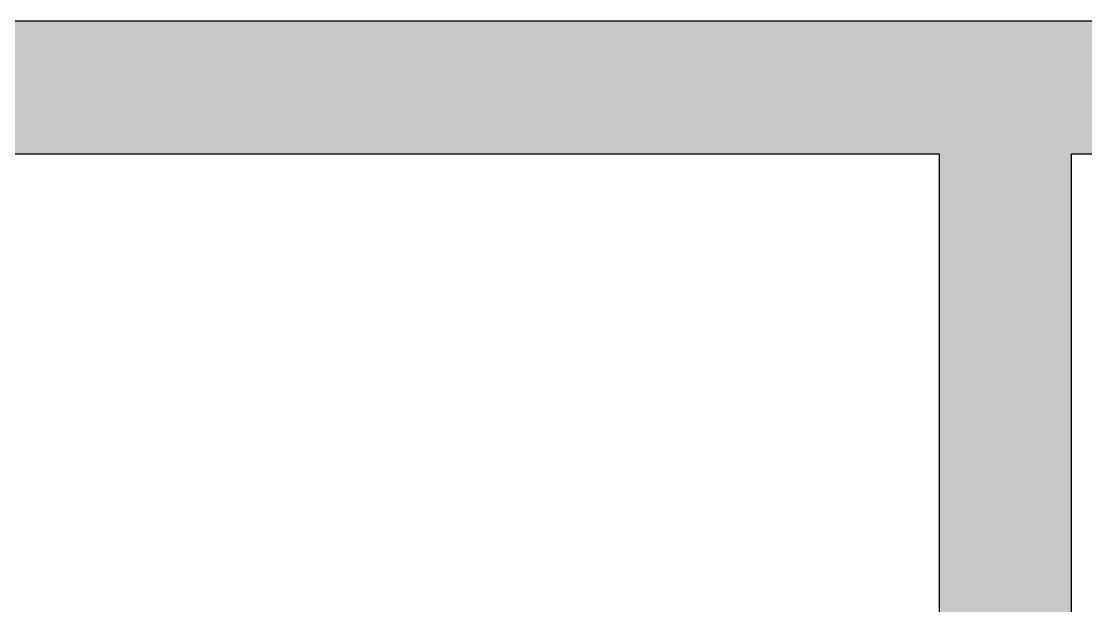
# Model space of a CAD drawing. Header units: millimetres. Extents: x 155927 to 326028, y -36033 to 97293.
# Drawn here: x 227418 to 228238, y 13158 to 13608 of the extents above; entities that cross this region are included whole.
import ezdxf

# ---------------------------------------------------------------- set-up
doc = ezdxf.new("R2010")
doc.units = ezdxf.units.MM
doc.header["$MEASUREMENT"] = 0
doc.layers.add('A-WALL-PATT', color=7, linetype='CONTINUOUS', lineweight=9)
doc.layers.add('I-WALL', color=7, linetype='CONTINUOUS', lineweight=9)

msp = doc.modelspace()

# ---------------------------------------------------------------- hatches: boundary and pattern name
at = {"layer": 'A-WALL-PATT'}
h = msp.add_hatch(color=256, dxfattribs=at)
h.paths.add_polyline_path([(228124.83, 13505.61), (228344.33, 13505.61), (228344.33, 13607.61), (226654.33, 13607.61), (226654.33, 13505.61), (227843.51, 13505.61)], flags=0)
h.paths.add_polyline_path([(225644.33, 13505.61), (225644.33, 13607.61), (225526.83, 13607.61), (225526.83, 13505.61)], flags=0)
h.paths.add_polyline_path([(230738.83, 13505.61), (230738.83, 13607.61), (229354.33, 13607.61), (229354.33, 13505.61), (230269.84, 13505.61)], flags=0)
msp.add_hatch(color=256, dxfattribs=at).paths.add_polyline_path([(228124.83, 9369.61), (228226.83, 9369.61), (228226.83, 13505.61), (228124.83, 13505.61), (228124.83, 10128.06)], flags=0)

# ---------------------------------------------------------------- linework, layer by layer
at = {"layer": 'I-WALL', "lineweight": 30}
for p, q in [((228344.33, 13607.61), (226654.33, 13607.61)), ((226654.33, 13505.61), (228124.83, 13505.61)), ((228124.83, 13505.61), (228124.83, 9369.61)), ((228226.83, 9369.61), (228226.83, 13505.61)), ((228226.83, 13505.61), (228344.33, 13505.61))]:
    msp.add_line(p, q, dxfattribs=at)

doc.saveas('drawing.dxf')
